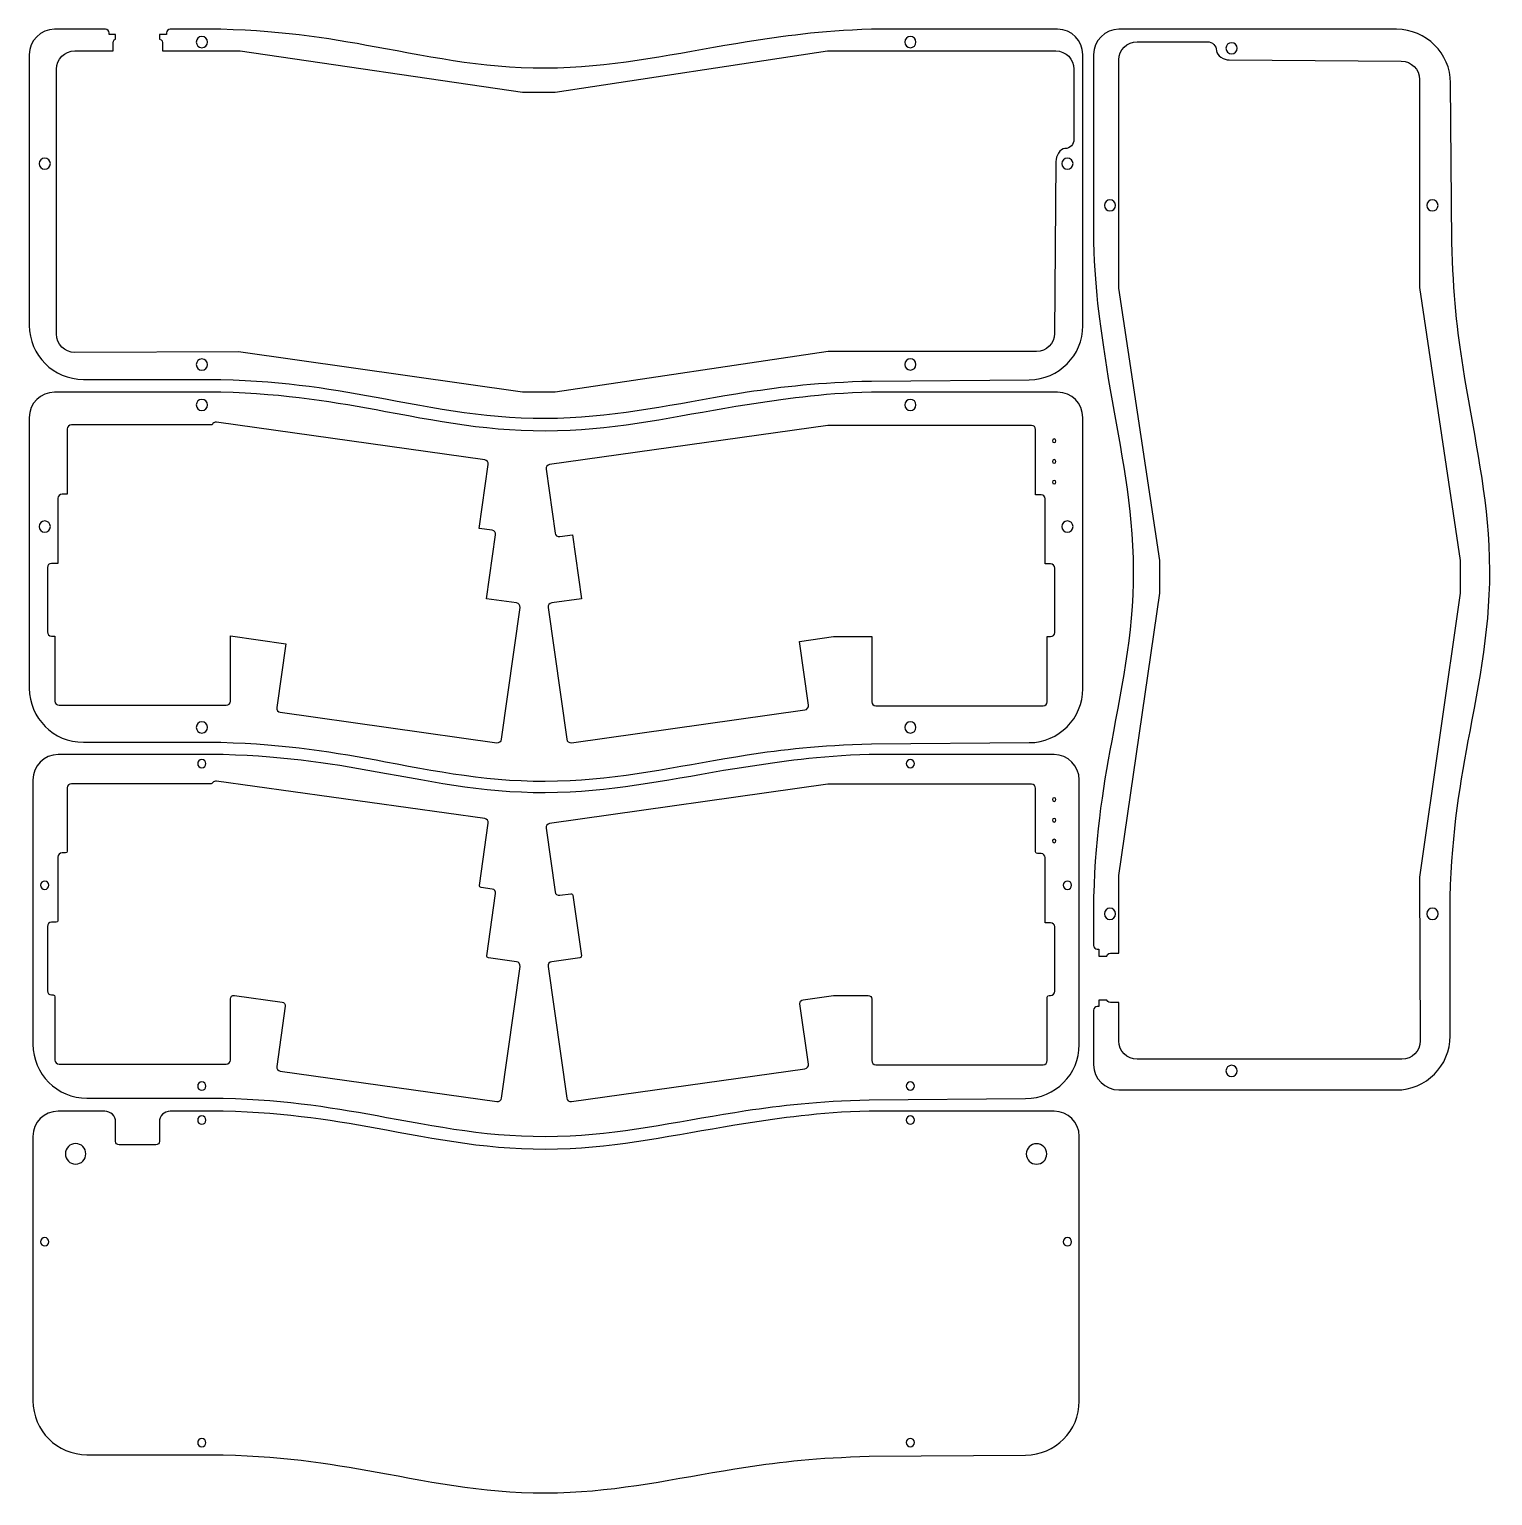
# Model space of a CAD drawing. Header units: millimetres. Extents: x 0 to 406, y -407 to 0.
import ezdxf

# ---------------------------------------------------------------- set-up
doc = ezdxf.new("R2010")
doc.units = ezdxf.units.MM
doc.header["$MEASUREMENT"] = 0
for name, color, linetype in [('bot 290.5', 7, 'Continuous'), ('mid 292.5', 7, 'Continuous'), ('Mid 294.5', 7, 'Continuous'), ('top 290.5', 7, 'Continuous'), ('top 292.5', 7, 'Continuous')]:
    doc.layers.add(name, color=color, linetype=linetype)

# ---------------------------------------------------------------- blocks, each defined once
blk = doc.blocks.new('block 3')
at = {"layer": 'top 290.5', "color": 7, "lineweight": 25, "true_color": 0xffffff}
blk.add_open_spline([(147.25, -240.46), (146.63, -240.55), (146.05, -240.11), (145.96, -239.49), (145.96, -239.49), (143.48, -221.79), (143.48, -221.79), (143.39, -221.17), (143.82, -220.6), (144.44, -220.51), (144.44, -220.51), (221.69, -209.63), (221.69, -209.63), (221.74, -209.62), (221.8, -209.62), (221.85, -209.62), (221.85, -209.62), (278.24, -209.62), (278.24, -209.62), (278.87, -209.62), (279.38, -210.12), (279.38, -210.75), (279.38, -210.75), (279.38, -228.36), (279.38, -228.36), (279.38, -228.63), (279.6, -228.86), (279.88, -228.86), (279.88, -228.86), (280.91, -228.86), (280.91, -228.86), (281.54, -228.86), (282.05, -229.36), (282.05, -229.99), (282.05, -229.99), (282.05, -248.1), (282.05, -248.1), (282.05, -248.1), (283.57, -248.1), (283.57, -248.1), (284.2, -248.1), (284.71, -248.61), (284.71, -249.23), (284.71, -249.23), (284.71, -267.11), (284.71, -267.11), (284.71, -267.74), (284.2, -268.25), (283.57, -268.25), (283.57, -268.25), (283.11, -268.25), (283.11, -268.25), (282.84, -268.25), (282.61, -268.47), (282.61, -268.75), (282.61, -268.75), (282.61, -286.35), (282.61, -286.35), (282.61, -286.98), (282.1, -287.49), (281.48, -287.49), (281.48, -287.49), (235.03, -287.49), (235.03, -287.49), (234.4, -287.49), (233.89, -286.98), (233.89, -286.35), (233.89, -286.35), (233.89, -269.25), (233.89, -269.25), (233.89, -268.7), (233.44, -268.25), (232.89, -268.25), (232.89, -268.25), (223.29, -268.25), (223.29, -268.25), (223.29, -268.25), (214.81, -269.44), (214.81, -269.44), (214.27, -269.52), (213.89, -270.02), (213.96, -270.57), (213.96, -270.57), (216.32, -287.32), (216.32, -287.32), (216.4, -287.94), (215.97, -288.51), (215.35, -288.6), (215.35, -288.6), (150.49, -297.72), (150.49, -297.72), (149.87, -297.81), (149.29, -297.37), (149.2, -296.75), (149.2, -296.75), (144.06, -260.18), (144.06, -260.18), (143.98, -259.56), (144.41, -258.99), (145.03, -258.9), (145.03, -258.9), (152.84, -257.8), (152.84, -257.8), (153.12, -257.76), (153.31, -257.51), (153.27, -257.24), (153.27, -257.24), (150.91, -240.45), (150.91, -240.45), (150.87, -240.18), (150.62, -239.99), (150.34, -240.03), (150.34, -240.03), (147.25, -240.46), (147.25, -240.46)], degree=3, knots=[0, 0, 0, 0, 1, 1, 1, 2, 2, 2, 3, 3, 3, 4, 4, 4, 5, 5, 5, 6, 6, 6, 7, 7, 7, 8, 8, 8, 9, 9, 9, 10, 10, 10, 11, 11, 11, 12, 12, 12, 13, 13, 13, 14, 14, 14, 15, 15, 15, 16, 16, 16, 17, 17, 17, 18, 18, 18, 19, 19, 19, 20, 20, 20, 21, 21, 21, 22, 22, 22, 23, 23, 23, 24, 24, 24, 25, 25, 25, 26, 26, 26, 27, 27, 27, 28, 28, 28, 29, 29, 29, 30, 30, 30, 31, 31, 31, 32, 32, 32, 33, 33, 33, 34, 34, 34, 35, 35, 35, 36, 36, 36, 37, 37, 37, 38, 38, 38, 38], dxfattribs=at)
blk = doc.blocks.new('block 4')
at = {"layer": 'top 290.5', "color": 7, "lineweight": 25, "true_color": 0xffffff}
blk.add_open_spline([(131.11, -296.75), (131.02, -297.37), (130.45, -297.81), (129.83, -297.72), (129.83, -297.72), (69.68, -289.27), (69.68, -289.27), (69.06, -289.18), (68.62, -288.6), (68.71, -287.98), (68.71, -287.98), (71.06, -271.23), (71.06, -271.23), (71.14, -270.69), (70.76, -270.18), (70.21, -270.1), (70.21, -270.1), (56.96, -268.24), (56.96, -268.24), (56.36, -268.16), (55.82, -268.62), (55.82, -269.23), (55.82, -269.23), (55.82, -286.2), (55.82, -286.2), (55.82, -286.83), (55.32, -287.33), (54.69, -287.33), (54.69, -287.33), (8.24, -287.33), (8.24, -287.33), (7.61, -287.33), (7.1, -286.83), (7.1, -286.2), (7.1, -286.2), (7.1, -268.6), (7.1, -268.6), (7.1, -268.32), (6.88, -268.1), (6.6, -268.1), (6.6, -268.1), (6.14, -268.1), (6.14, -268.1), (5.51, -268.1), (5.01, -267.59), (5.01, -266.96), (5.01, -266.96), (5.01, -249.08), (5.01, -249.08), (5.01, -248.45), (5.51, -247.95), (6.14, -247.95), (6.14, -247.95), (7.46, -247.95), (7.46, -247.95), (7.73, -247.95), (7.96, -247.72), (7.96, -247.45), (7.96, -247.45), (7.96, -229.84), (7.96, -229.84), (7.96, -229.21), (8.47, -228.7), (9.09, -228.7), (9.09, -228.7), (10.03, -228.7), (10.03, -228.7), (10.31, -228.7), (10.53, -228.48), (10.53, -228.2), (10.53, -228.2), (10.53, -210.6), (10.53, -210.6), (10.53, -209.97), (11.04, -209.46), (11.67, -209.46), (11.67, -209.46), (50.47, -209.46), (50.47, -209.46), (50.65, -209.46), (50.8, -209.37), (50.9, -209.23), (51.13, -208.86), (51.56, -208.66), (52.01, -208.72), (52.01, -208.72), (126.44, -219.17), (126.44, -219.17), (127.06, -219.25), (127.49, -219.83), (127.41, -220.45), (127.41, -220.45), (124.99, -237.71), (124.99, -237.71), (124.95, -237.99), (125.14, -238.24), (125.42, -238.28), (125.42, -238.28), (128.5, -238.71), (128.5, -238.71), (129.12, -238.8), (129.55, -239.37), (129.47, -239.99), (129.47, -239.99), (127.04, -257.24), (127.04, -257.24), (127.01, -257.51), (127.2, -257.76), (127.47, -257.8), (127.47, -257.8), (135.28, -258.9), (135.28, -258.9), (135.9, -258.99), (136.33, -259.56), (136.25, -260.19), (136.25, -260.19), (131.11, -296.75), (131.11, -296.75)], degree=3, knots=[0, 0, 0, 0, 1, 1, 1, 2, 2, 2, 3, 3, 3, 4, 4, 4, 5, 5, 5, 6, 6, 6, 7, 7, 7, 8, 8, 8, 9, 9, 9, 10, 10, 10, 11, 11, 11, 12, 12, 12, 13, 13, 13, 14, 14, 14, 15, 15, 15, 16, 16, 16, 17, 17, 17, 18, 18, 18, 19, 19, 19, 20, 20, 20, 21, 21, 21, 22, 22, 22, 23, 23, 23, 24, 24, 24, 25, 25, 25, 26, 26, 26, 27, 27, 27, 28, 28, 28, 29, 29, 29, 30, 30, 30, 31, 31, 31, 32, 32, 32, 33, 33, 33, 34, 34, 34, 35, 35, 35, 36, 36, 36, 37, 37, 37, 38, 38, 38, 39, 39, 39, 39], dxfattribs=at)
blk = doc.blocks.new('block 5')
at = {"layer": 'top 290.5', "color": 7, "lineweight": 25, "true_color": 0xffffff}
blk.add_open_spline([(284.05, -219.62), (284.05, -219.34), (284.28, -219.12), (284.55, -219.12), (284.83, -219.12), (285.05, -219.34), (285.05, -219.62), (285.05, -219.9), (284.83, -220.12), (284.55, -220.12), (284.28, -220.12), (284.05, -219.9), (284.05, -219.62), (284.05, -219.62), (284.05, -219.62), (284.05, -219.62)], degree=3, knots=[0, 0, 0, 0, 1, 1, 1, 2, 2, 2, 3, 3, 3, 4, 4, 4, 5, 5, 5, 5], dxfattribs=at)
blk = doc.blocks.new('block 6')
at = {"layer": 'top 290.5', "color": 7, "lineweight": 25, "true_color": 0xffffff}
blk.add_open_spline([(284.05, -213.87), (284.05, -213.59), (284.28, -213.37), (284.55, -213.37), (284.83, -213.37), (285.05, -213.59), (285.05, -213.87), (285.05, -214.15), (284.83, -214.37), (284.55, -214.37), (284.28, -214.37), (284.05, -214.15), (284.05, -213.87), (284.05, -213.87), (284.05, -213.87), (284.05, -213.87)], degree=3, knots=[0, 0, 0, 0, 1, 1, 1, 2, 2, 2, 3, 3, 3, 4, 4, 4, 5, 5, 5, 5], dxfattribs=at)
blk = doc.blocks.new('block 7')
at = {"layer": 'top 290.5', "color": 7, "lineweight": 25, "true_color": 0xffffff}
blk.add_open_spline([(284.05, -225.37), (284.05, -225.09), (284.28, -224.87), (284.55, -224.87), (284.83, -224.87), (285.05, -225.09), (285.05, -225.37), (285.05, -225.65), (284.83, -225.87), (284.55, -225.87), (284.28, -225.87), (284.05, -225.65), (284.05, -225.37), (284.05, -225.37), (284.05, -225.37), (284.05, -225.37)], degree=3, knots=[0, 0, 0, 0, 1, 1, 1, 2, 2, 2, 3, 3, 3, 4, 4, 4, 5, 5, 5, 5], dxfattribs=at)
blk = doc.blocks.new('block 2')
at = {"layer": 'top 290.5', "color": 7, "lineweight": 25, "true_color": 0xffffff}
blk.add_open_spline([(1, -208.4), (1, -204.53), (4.13, -201.4), (8, -201.4), (8, -201.4), (53.79, -201.4), (53.79, -201.4), (72.35, -201.9), (85.19, -204.13), (99.21, -206.71), (116.35, -209.86), (131.24, -212.76), (150.13, -211.81), (166.99, -210.97), (182.23, -207.4), (198.98, -204.84), (208.56, -203.37), (218.85, -201.75), (233.2, -201.4), (233.2, -201.4), (284.5, -201.4), (284.5, -201.4), (288.37, -201.4), (291.5, -204.53), (291.5, -208.4), (291.5, -208.4), (291.5, -281.91), (291.5, -281.91), (291.5, -290.15), (284.85, -296.84), (276.61, -296.91), (276.61, -296.91), (233.2, -297.24), (233.2, -297.24), (218.85, -297.59), (208.56, -298.77), (198.98, -300.24), (182.23, -302.79), (166.99, -306.37), (150.13, -307.21), (131.24, -308.16), (116.35, -305.26), (99.21, -302.11), (85.19, -299.53), (72.35, -297.3), (53.79, -296.79), (53.79, -296.79), (16, -296.79), (16, -296.79), (7.72, -296.79), (1, -290.08), (1, -281.79), (1, -281.79), (1, -208.4), (1, -208.4)], degree=3, knots=[0, 0, 0, 0, 1, 1, 1, 2, 2, 2, 3, 3, 3, 4, 4, 4, 5, 5, 5, 6, 6, 6, 7, 7, 7, 8, 8, 8, 9, 9, 9, 10, 10, 10, 11, 11, 11, 12, 12, 12, 13, 13, 13, 14, 14, 14, 15, 15, 15, 16, 16, 16, 17, 17, 17, 18, 18, 18, 18], dxfattribs=at)
at = {"layer": 'top 290.5'}
for name in ['block 4', 'block 3', 'block 6', 'block 5', 'block 7']:
    blk.add_blockref(name, (0, 0), dxfattribs=at)
blk = doc.blocks.new('block 9')
at = {"layer": 'top 292.5', "color": 7, "lineweight": 25, "true_color": 0xffffff}
blk.add_open_spline([(147.25, -140.83), (146.63, -140.91), (146.05, -140.48), (145.96, -139.86), (145.96, -139.86), (143.48, -122.16), (143.48, -122.16), (143.39, -121.54), (143.82, -120.96), (144.44, -120.87), (144.44, -120.87), (221.69, -109.99), (221.69, -109.99), (221.74, -109.99), (221.8, -109.98), (221.85, -109.98), (221.85, -109.98), (278.24, -109.98), (278.24, -109.98), (278.87, -109.98), (279.38, -110.49), (279.38, -111.12), (279.38, -111.12), (279.38, -129.22), (279.38, -129.22), (279.38, -129.22), (280.91, -129.22), (280.91, -129.22), (281.54, -129.22), (282.05, -129.73), (282.05, -130.36), (282.05, -130.36), (282.05, -148.46), (282.05, -148.46), (282.05, -148.46), (283.57, -148.46), (283.57, -148.46), (284.2, -148.46), (284.71, -148.97), (284.71, -149.6), (284.71, -149.6), (284.71, -167.48), (284.71, -167.48), (284.71, -168.1), (284.2, -168.61), (283.57, -168.61), (283.57, -168.61), (282.61, -168.61), (282.61, -168.61), (282.61, -168.61), (282.61, -186.72), (282.61, -186.72), (282.61, -187.34), (282.1, -187.85), (281.48, -187.85), (281.48, -187.85), (235.03, -187.85), (235.03, -187.85), (234.4, -187.85), (233.89, -187.34), (233.89, -186.72), (233.89, -186.72), (233.89, -168.61), (233.89, -168.61), (233.89, -168.61), (223.29, -168.61), (223.29, -168.61), (223.29, -168.61), (213.82, -169.94), (213.82, -169.94), (213.82, -169.94), (216.32, -187.68), (216.32, -187.68), (216.4, -188.31), (215.97, -188.88), (215.35, -188.97), (215.35, -188.97), (150.49, -198.08), (150.49, -198.08), (149.87, -198.17), (149.29, -197.74), (149.2, -197.12), (149.2, -197.12), (144.06, -160.55), (144.06, -160.55), (143.98, -159.93), (144.41, -159.35), (145.03, -159.27), (145.03, -159.27), (153.34, -158.1), (153.34, -158.1), (153.34, -158.1), (150.84, -140.32), (150.84, -140.32), (150.84, -140.32), (147.25, -140.83), (147.25, -140.83)], degree=3, knots=[0, 0, 0, 0, 1, 1, 1, 2, 2, 2, 3, 3, 3, 4, 4, 4, 5, 5, 5, 6, 6, 6, 7, 7, 7, 8, 8, 8, 9, 9, 9, 10, 10, 10, 11, 11, 11, 12, 12, 12, 13, 13, 13, 14, 14, 14, 15, 15, 15, 16, 16, 16, 17, 17, 17, 18, 18, 18, 19, 19, 19, 20, 20, 20, 21, 21, 21, 22, 22, 22, 23, 23, 23, 24, 24, 24, 25, 25, 25, 26, 26, 26, 27, 27, 27, 28, 28, 28, 29, 29, 29, 30, 30, 30, 31, 31, 31, 32, 32, 32, 32], dxfattribs=at)
blk = doc.blocks.new('block 10')
at = {"layer": 'top 292.5', "color": 7, "lineweight": 25, "true_color": 0xffffff}
blk.add_open_spline([(131.11, -197.12), (131.02, -197.74), (130.45, -198.17), (129.83, -198.08), (129.83, -198.08), (69.68, -189.63), (69.68, -189.63), (69.06, -189.54), (68.62, -188.97), (68.71, -188.35), (68.71, -188.35), (71.2, -170.61), (71.2, -170.61), (71.2, -170.61), (55.82, -168.45), (55.82, -168.45), (55.82, -168.45), (55.82, -186.56), (55.82, -186.56), (55.82, -187.19), (55.32, -187.7), (54.69, -187.7), (54.69, -187.7), (8.24, -187.7), (8.24, -187.7), (7.61, -187.7), (7.1, -187.19), (7.1, -186.56), (7.1, -186.56), (7.1, -168.46), (7.1, -168.46), (7.1, -168.46), (6.14, -168.46), (6.14, -168.46), (5.51, -168.46), (5.01, -167.95), (5.01, -167.32), (5.01, -167.32), (5.01, -149.45), (5.01, -149.45), (5.01, -148.82), (5.51, -148.31), (6.14, -148.31), (6.14, -148.31), (7.96, -148.31), (7.96, -148.31), (7.96, -148.31), (7.96, -130.21), (7.96, -130.21), (7.96, -129.58), (8.47, -129.07), (9.09, -129.07), (9.09, -129.07), (10.53, -129.07), (10.53, -129.07), (10.53, -129.07), (10.53, -110.97), (10.53, -110.97), (10.53, -110.34), (11.04, -109.83), (11.67, -109.83), (11.67, -109.83), (50.78, -109.83), (50.78, -109.83), (50.96, -109.32), (51.47, -109.01), (52.01, -109.09), (52.01, -109.09), (126.44, -119.53), (126.44, -119.53), (127.06, -119.62), (127.49, -120.2), (127.41, -120.82), (127.41, -120.82), (124.92, -138.57), (124.92, -138.57), (124.92, -138.57), (128.5, -139.08), (128.5, -139.08), (129.12, -139.16), (129.55, -139.74), (129.47, -140.36), (129.47, -140.36), (126.97, -158.1), (126.97, -158.1), (126.97, -158.1), (135.28, -159.27), (135.28, -159.27), (135.9, -159.36), (136.33, -159.93), (136.25, -160.55), (136.25, -160.55), (131.11, -197.12), (131.11, -197.12)], degree=3, knots=[0, 0, 0, 0, 1, 1, 1, 2, 2, 2, 3, 3, 3, 4, 4, 4, 5, 5, 5, 6, 6, 6, 7, 7, 7, 8, 8, 8, 9, 9, 9, 10, 10, 10, 11, 11, 11, 12, 12, 12, 13, 13, 13, 14, 14, 14, 15, 15, 15, 16, 16, 16, 17, 17, 17, 18, 18, 18, 19, 19, 19, 20, 20, 20, 21, 21, 21, 22, 22, 22, 23, 23, 23, 24, 24, 24, 25, 25, 25, 26, 26, 26, 27, 27, 27, 28, 28, 28, 29, 29, 29, 30, 30, 30, 31, 31, 31, 31], dxfattribs=at)
blk = doc.blocks.new('block 11')
at = {"layer": 'top 292.5', "color": 7, "lineweight": 25, "true_color": 0xffffff}
blk.add_open_spline([(284.05, -119.99), (284.05, -119.71), (284.28, -119.49), (284.55, -119.49), (284.83, -119.49), (285.05, -119.71), (285.05, -119.99), (285.05, -120.26), (284.83, -120.49), (284.55, -120.49), (284.28, -120.49), (284.05, -120.26), (284.05, -119.99), (284.05, -119.99), (284.05, -119.99), (284.05, -119.99)], degree=3, knots=[0, 0, 0, 0, 1, 1, 1, 2, 2, 2, 3, 3, 3, 4, 4, 4, 5, 5, 5, 5], dxfattribs=at)
blk = doc.blocks.new('block 12')
at = {"layer": 'top 292.5', "color": 7, "lineweight": 25, "true_color": 0xffffff}
blk.add_open_spline([(284.05, -114.24), (284.05, -113.96), (284.28, -113.74), (284.55, -113.74), (284.83, -113.74), (285.05, -113.96), (285.05, -114.24), (285.05, -114.51), (284.83, -114.74), (284.55, -114.74), (284.28, -114.74), (284.05, -114.51), (284.05, -114.24), (284.05, -114.24), (284.05, -114.24), (284.05, -114.24)], degree=3, knots=[0, 0, 0, 0, 1, 1, 1, 2, 2, 2, 3, 3, 3, 4, 4, 4, 5, 5, 5, 5], dxfattribs=at)
blk = doc.blocks.new('block 13')
at = {"layer": 'top 292.5', "color": 7, "lineweight": 25, "true_color": 0xffffff}
blk.add_open_spline([(284.05, -125.74), (284.05, -125.46), (284.28, -125.24), (284.55, -125.24), (284.83, -125.24), (285.05, -125.46), (285.05, -125.74), (285.05, -126.01), (284.83, -126.24), (284.55, -126.24), (284.28, -126.24), (284.05, -126.01), (284.05, -125.74), (284.05, -125.74), (284.05, -125.74), (284.05, -125.74)], degree=3, knots=[0, 0, 0, 0, 1, 1, 1, 2, 2, 2, 3, 3, 3, 4, 4, 4, 5, 5, 5, 5], dxfattribs=at)
blk = doc.blocks.new('block 8')
at = {"layer": 'top 292.5', "color": 7, "lineweight": 25, "true_color": 0xffffff}
blk.add_open_spline([(0, -107.76), (0, -103.9), (3.13, -100.76), (7, -100.76), (7, -100.76), (53.15, -100.76), (53.15, -100.76), (71.85, -101.27), (84.77, -103.55), (98.89, -106.17), (116.15, -109.38), (131.14, -112.34), (150.16, -111.38), (167.13, -110.52), (182.48, -106.88), (199.34, -104.27), (208.99, -102.78), (219.35, -101.12), (233.8, -100.76), (233.8, -100.76), (285.5, -100.76), (285.5, -100.76), (289.37, -100.76), (292.5, -103.9), (292.5, -107.76), (292.5, -107.76), (292.5, -183.08), (292.5, -183.08), (292.5, -191.31), (285.85, -198.01), (277.61, -198.07), (277.61, -198.07), (233.8, -198.41), (233.8, -198.41), (219.35, -198.77), (208.99, -199.97), (199.34, -201.47), (182.48, -204.07), (167.13, -207.71), (150.16, -208.58), (131.14, -209.54), (116.15, -206.58), (98.89, -203.37), (84.77, -200.75), (71.85, -198.47), (53.15, -197.96), (53.15, -197.96), (15, -197.96), (15, -197.96), (6.72, -197.96), (0, -191.25), (0, -182.96), (0, -182.96), (0, -107.76), (0, -107.76)], degree=3, knots=[0, 0, 0, 0, 1, 1, 1, 2, 2, 2, 3, 3, 3, 4, 4, 4, 5, 5, 5, 6, 6, 6, 7, 7, 7, 8, 8, 8, 9, 9, 9, 10, 10, 10, 11, 11, 11, 12, 12, 12, 13, 13, 13, 14, 14, 14, 15, 15, 15, 16, 16, 16, 17, 17, 17, 18, 18, 18, 18], dxfattribs=at)
at = {"layer": 'top 292.5'}
for name in ['block 10', 'block 9', 'block 12', 'block 11', 'block 13']:
    blk.add_blockref(name, (0, 0), dxfattribs=at)
blk = doc.blocks.new('block 14')
at = {"layer": 'mid 292.5', "color": 7, "lineweight": 25, "true_color": 0xffffff}
blk.add_lwpolyline([(58.06, -89.51), (58.06, -89.51)], dxfattribs=at)
blk = doc.blocks.new('block 15')
at = {"layer": 'Mid 294.5', "color": 7, "lineweight": 25, "true_color": 0xffffff}
blk.add_lwpolyline([(386.01, -235.44), (386.01, -235.44)], dxfattribs=at)

msp = doc.modelspace()

# ---------------------------------------------------------------- linework, layer by layer
at = {"layer": 'bot 290.5', "color": 7, "lineweight": 25, "true_color": 0xffffff}
for points, knots in [([(23.94, -303.39), (23.94, -303.39), (23.94, -308.77), (23.94, -308.77), (23.94, -309.32), (24.39, -309.77), (24.94, -309.77), (24.94, -309.77), (35.11, -309.77), (35.11, -309.77), (35.67, -309.77), (36.11, -309.32), (36.11, -308.77), (36.11, -308.77), (36.11, -303.39), (36.11, -303.39), (36.11, -301.74), (37.46, -300.39), (39.11, -300.39), (39.11, -300.39), (53.79, -300.39), (53.79, -300.39), (72.35, -300.89), (85.19, -303.13), (99.21, -305.7), (116.35, -308.85), (131.24, -311.76), (150.13, -310.81), (166.99, -309.97), (182.23, -306.39), (198.98, -303.83), (208.56, -302.37), (218.85, -300.74), (233.2, -300.39), (233.2, -300.39), (284.5, -300.39), (284.5, -300.39), (288.37, -300.39), (291.5, -303.53), (291.5, -307.39), (291.5, -307.39), (291.5, -380.9), (291.5, -380.9), (291.5, -389.14), (284.85, -395.84), (276.61, -395.9), (276.61, -395.9), (233.2, -396.23), (233.2, -396.23), (218.85, -396.58), (208.56, -397.77), (198.98, -399.23), (182.23, -401.79), (166.99, -405.36), (150.13, -406.21), (131.24, -407.16), (116.35, -404.25), (99.21, -401.1), (85.19, -398.53), (72.35, -396.29), (53.79, -395.79), (53.79, -395.79), (16, -395.79), (16, -395.79), (7.72, -395.79), (1, -389.08), (1, -380.79), (1, -380.79), (1, -307.39), (1, -307.39), (1, -303.53), (4.13, -300.39), (8, -300.39), (8, -300.39), (20.94, -300.39), (20.94, -300.39), (22.6, -300.39), (23.94, -301.74), (23.94, -303.39)], [0, 0, 0, 0, 1, 1, 1, 2, 2, 2, 3, 3, 3, 4, 4, 4, 5, 5, 5, 6, 6, 6, 7, 7, 7, 8, 8, 8, 9, 9, 9, 10, 10, 10, 11, 11, 11, 12, 12, 12, 13, 13, 13, 14, 14, 14, 15, 15, 15, 16, 16, 16, 17, 17, 17, 18, 18, 18, 19, 19, 19, 20, 20, 20, 21, 21, 21, 22, 22, 22, 23, 23, 23, 24, 24, 24, 25, 25, 25, 26, 26, 26, 26]), ([(49.05, -302.89), (49.05, -303.53), (48.53, -304.04), (47.89, -304.04), (47.26, -304.04), (46.74, -303.53), (46.74, -302.89), (46.74, -302.25), (47.26, -301.73), (47.89, -301.73), (48.53, -301.73), (49.05, -302.25), (49.05, -302.89)], [0, 0, 0, 0, 1, 1, 1, 2, 2, 2, 3, 3, 3, 4, 4, 4, 4]), ([(245.76, -302.89), (245.76, -303.53), (245.25, -304.04), (244.61, -304.04), (243.97, -304.04), (243.45, -303.53), (243.45, -302.89), (243.45, -302.25), (243.97, -301.73), (244.61, -301.73), (245.25, -301.73), (245.76, -302.25), (245.76, -302.89)], [0, 0, 0, 0, 1, 1, 1, 2, 2, 2, 3, 3, 3, 4, 4, 4, 4]), ([(5.43, -336.65), (5.43, -337.29), (4.91, -337.8), (4.27, -337.8), (3.63, -337.8), (3.12, -337.29), (3.12, -336.65), (3.12, -336.01), (3.63, -335.49), (4.27, -335.49), (4.91, -335.49), (5.43, -336.01), (5.43, -336.65)], [0, 0, 0, 0, 1, 1, 1, 2, 2, 2, 3, 3, 3, 4, 4, 4, 4]), ([(289.38, -336.65), (289.38, -337.29), (288.87, -337.8), (288.23, -337.8), (287.59, -337.8), (287.07, -337.29), (287.07, -336.65), (287.07, -336.01), (287.59, -335.49), (288.23, -335.49), (288.87, -335.49), (289.38, -336.01), (289.38, -336.65)], [0, 0, 0, 0, 1, 1, 1, 2, 2, 2, 3, 3, 3, 4, 4, 4, 4]), ([(49.05, -392.44), (49.05, -393.08), (48.53, -393.59), (47.89, -393.59), (47.26, -393.59), (46.74, -393.08), (46.74, -392.44), (46.74, -391.8), (47.26, -391.28), (47.89, -391.28), (48.53, -391.28), (49.05, -391.8), (49.05, -392.44)], [0, 0, 0, 0, 1, 1, 1, 2, 2, 2, 3, 3, 3, 4, 4, 4, 4]), ([(245.76, -392.41), (245.76, -393.05), (245.25, -393.57), (244.61, -393.57), (243.97, -393.57), (243.45, -393.05), (243.45, -392.41), (243.45, -391.77), (243.97, -391.26), (244.61, -391.26), (245.25, -391.26), (245.76, -391.77), (245.76, -392.41)], [0, 0, 0, 0, 1, 1, 1, 2, 2, 2, 3, 3, 3, 4, 4, 4, 4])]:
    msp.add_open_spline(points, degree=3, knots=knots, dxfattribs=at)
at = {"layer": 'mid 292.5', "color": 7, "lineweight": 25, "true_color": 0xffffff}
for points, knots in [([(22.15, -1), (22.15, -1), (22.15, -1.43), (22.15, -1.43), (22.15, -1.43), (23.94, -1.43), (23.94, -1.43), (23.94, -1.43), (23.94, -2.71), (23.94, -2.71), (23.18, -2.84), (23.3, -3.5), (23.3, -4.28), (23.3, -4.28), (23.3, -5.98), (23.3, -5.98), (23.3, -5.98), (23.3, -6), (23.3, -6), (23.3, -6), (12.59, -6), (12.59, -6), (9.81, -6), (7.55, -8.28), (7.55, -11.1), (7.55, -11.1), (7.55, -84.59), (7.55, -84.59), (7.55, -87.42), (9.82, -89.71), (12.61, -89.7), (12.61, -89.7), (58.06, -89.51), (58.06, -89.51), (58.06, -89.51), (136.97, -100.75), (136.97, -100.75), (136.97, -100.75), (146.03, -100.75), (146.03, -100.75), (146.03, -100.75), (221.82, -89.5), (221.82, -89.5), (221.82, -89.5), (279.61, -89.5), (279.61, -89.5), (282.38, -89.5), (284.63, -87.24), (284.65, -84.43), (284.65, -84.43), (285, -36.67), (285, -36.67), (285.01, -35.27), (286.15, -33.1), (287.54, -33.1), (288.93, -33.1), (290.05, -31.95), (290.05, -30.54), (290.05, -30.54), (290.05, -11.1), (290.05, -11.1), (290.05, -8.28), (287.8, -6), (285.02, -6), (285.02, -6), (221.61, -6), (221.61, -6), (221.61, -6), (146.03, -17.42), (146.03, -17.42), (146.03, -17.42), (141.15, -17.42), (141.15, -17.42), (141.15, -17.42), (136.97, -17.42), (136.97, -17.42), (136.97, -17.42), (58.56, -6), (58.56, -6), (58.56, -6), (37.01, -6), (37.01, -6), (37.01, -6), (37.01, -5.98), (37.01, -5.98), (37.01, -5.98), (37.01, -4.28), (37.01, -4.28), (37.01, -3.48), (36.9, -2.81), (36.11, -2.7), (36.11, -2.7), (36.11, -1.43), (36.11, -1.43), (36.11, -1.43), (38.11, -1.43), (38.11, -1.43), (38.11, -1.43), (38.11, -1), (38.11, -1), (38.11, -0.45), (38.56, 0), (39.11, 0), (39.11, 0), (53.15, 0), (53.15, 0), (71.85, -0.51), (84.77, -2.79), (98.89, -5.41), (116.15, -8.62), (131.14, -11.58), (150.16, -10.62), (167.13, -9.75), (182.48, -6.11), (199.34, -3.51), (208.99, -2.01), (219.35, -0.36), (233.8, 0), (233.8, 0), (285.5, 0), (285.5, 0), (289.37, 0), (292.5, -3.13), (292.5, -7), (292.5, -7), (292.5, -82.31), (292.5, -82.31), (292.5, -90.55), (285.85, -97.25), (277.61, -97.31), (277.61, -97.31), (233.8, -97.65), (233.8, -97.65), (219.35, -98.01), (208.99, -99.21), (199.34, -100.7), (182.48, -103.31), (167.13, -106.95), (150.16, -107.81), (131.14, -108.78), (116.15, -105.82), (98.89, -102.61), (84.77, -99.99), (71.85, -97.71), (53.15, -97.2), (53.15, -97.2), (15, -97.2), (15, -97.2), (6.72, -97.2), (0, -90.48), (0, -82.2), (0, -82.2), (0, -7), (0, -7), (0, -3.13), (3.13, 0), (7, 0), (7, 0), (21.15, 0), (21.15, 0), (21.71, 0), (22.15, -0.45), (22.15, -1)], [0, 0, 0, 0, 1, 1, 1, 2, 2, 2, 3, 3, 3, 4, 4, 4, 5, 5, 5, 6, 6, 6, 7, 7, 7, 8, 8, 8, 9, 9, 9, 10, 10, 10, 11, 11, 11, 12, 12, 12, 13, 13, 13, 14, 14, 14, 15, 15, 15, 16, 16, 16, 17, 17, 17, 18, 18, 18, 19, 19, 19, 20, 20, 20, 21, 21, 21, 22, 22, 22, 23, 23, 23, 24, 24, 24, 25, 25, 25, 26, 26, 26, 27, 27, 27, 28, 28, 28, 29, 29, 29, 30, 30, 30, 31, 31, 31, 32, 32, 32, 33, 33, 33, 34, 34, 34, 35, 35, 35, 36, 36, 36, 37, 37, 37, 38, 38, 38, 39, 39, 39, 40, 40, 40, 41, 41, 41, 42, 42, 42, 43, 43, 43, 44, 44, 44, 45, 45, 45, 46, 46, 46, 47, 47, 47, 48, 48, 48, 49, 49, 49, 50, 50, 50, 51, 51, 51, 52, 52, 52, 53, 53, 53, 54, 54, 54, 54]), ([(49.46, -3.54), (49.46, -4.4), (48.76, -5.1), (47.9, -5.1), (47.04, -5.1), (46.34, -4.4), (46.34, -3.54), (46.34, -2.68), (47.04, -1.98), (47.9, -1.98), (48.76, -1.98), (49.46, -2.68), (49.46, -3.54)], [0, 0, 0, 0, 1, 1, 1, 2, 2, 2, 3, 3, 3, 4, 4, 4, 4]), ([(246.18, -3.54), (246.18, -4.4), (245.48, -5.1), (244.62, -5.1), (243.75, -5.1), (243.06, -4.4), (243.06, -3.54), (243.06, -2.68), (243.75, -1.98), (244.62, -1.98), (245.48, -1.98), (246.18, -2.68), (246.18, -3.54)], [0, 0, 0, 0, 1, 1, 1, 2, 2, 2, 3, 3, 3, 4, 4, 4, 4]), ([(5.84, -37.3), (5.84, -38.16), (5.14, -38.86), (4.28, -38.86), (3.42, -38.86), (2.72, -38.16), (2.72, -37.3), (2.72, -36.44), (3.42, -35.74), (4.28, -35.74), (5.14, -35.74), (5.84, -36.44), (5.84, -37.3)], [0, 0, 0, 0, 1, 1, 1, 2, 2, 2, 3, 3, 3, 4, 4, 4, 4]), ([(289.79, -37.3), (289.79, -38.16), (289.1, -38.86), (288.23, -38.86), (287.37, -38.86), (286.67, -38.16), (286.67, -37.3), (286.67, -36.44), (287.37, -35.74), (288.23, -35.74), (289.1, -35.74), (289.79, -36.44), (289.79, -37.3)], [0, 0, 0, 0, 1, 1, 1, 2, 2, 2, 3, 3, 3, 4, 4, 4, 4]), ([(49.46, -93.09), (49.46, -93.95), (48.76, -94.65), (47.9, -94.65), (47.04, -94.65), (46.34, -93.95), (46.34, -93.09), (46.34, -92.23), (47.04, -91.53), (47.9, -91.53), (48.76, -91.53), (49.46, -92.23), (49.46, -93.09)], [0, 0, 0, 0, 1, 1, 1, 2, 2, 2, 3, 3, 3, 4, 4, 4, 4]), ([(246.18, -93.07), (246.18, -93.93), (245.48, -94.62), (244.62, -94.62), (243.75, -94.62), (243.06, -93.93), (243.06, -93.07), (243.06, -92.2), (243.75, -91.51), (244.62, -91.51), (245.48, -91.51), (246.18, -92.2), (246.18, -93.07)], [0, 0, 0, 0, 1, 1, 1, 2, 2, 2, 3, 3, 3, 4, 4, 4, 4])]:
    msp.add_open_spline(points, degree=3, knots=knots, dxfattribs=at)
at = {"layer": 'Mid 294.5', "color": 7, "lineweight": 25, "true_color": 0xffffff}
for points, knots in [([(295.5, -272.35), (295.5, -271.79), (295.95, -271.35), (296.5, -271.35), (296.5, -271.35), (296.93, -271.35), (296.93, -271.35), (296.93, -271.35), (296.93, -269.56), (296.93, -269.56), (296.93, -269.56), (299.21, -269.56), (299.21, -269.56), (299.34, -270.32), (300, -270.2), (300.78, -270.2), (300.78, -270.2), (302.48, -270.2), (302.48, -270.2), (302.48, -270.2), (302.5, -270.2), (302.5, -270.2), (302.5, -270.2), (302.5, -280.91), (302.5, -280.91), (302.5, -283.69), (304.78, -285.95), (307.6, -285.95), (307.6, -285.95), (381.09, -285.95), (381.09, -285.95), (383.92, -285.95), (386.21, -283.68), (386.2, -280.89), (386.2, -280.89), (386.01, -235.44), (386.01, -235.44), (386.01, -235.44), (397.25, -156.53), (397.25, -156.53), (397.25, -156.53), (397.25, -147.47), (397.25, -147.47), (397.25, -147.47), (386, -71.68), (386, -71.68), (386, -71.68), (386, -13.89), (386, -13.89), (386, -11.12), (383.74, -8.87), (380.93, -8.85), (380.93, -8.85), (333.17, -8.5), (333.17, -8.5), (331.77, -8.49), (329.6, -7.35), (329.6, -5.96), (329.6, -4.57), (328.45, -3.45), (327.04, -3.45), (327.04, -3.45), (307.6, -3.45), (307.6, -3.45), (304.78, -3.45), (302.5, -5.7), (302.5, -8.48), (302.5, -8.48), (302.5, -71.89), (302.5, -71.89), (302.5, -71.89), (313.92, -147.47), (313.92, -147.47), (313.92, -147.47), (313.92, -152.35), (313.92, -152.35), (313.92, -152.35), (313.92, -156.53), (313.92, -156.53), (313.92, -156.53), (302.5, -234.94), (302.5, -234.94), (302.5, -234.94), (302.5, -256.49), (302.5, -256.49), (302.5, -256.49), (302.48, -256.49), (302.48, -256.49), (302.48, -256.49), (300.78, -256.49), (300.78, -256.49), (299.98, -256.49), (299.31, -256.6), (299.2, -257.39), (299.2, -257.39), (296.93, -257.39), (296.93, -257.39), (296.93, -257.39), (296.93, -255.39), (296.93, -255.39), (296.93, -255.39), (296.5, -255.39), (296.5, -255.39), (295.95, -255.39), (295.5, -254.94), (295.5, -254.39), (295.5, -254.39), (295.5, -240.99), (295.5, -240.99), (296.02, -222.16), (298.34, -209.15), (301.01, -194.93), (304.28, -177.56), (307.3, -162.46), (306.31, -143.31), (305.43, -126.23), (301.73, -110.77), (299.07, -93.79), (297.55, -84.08), (295.86, -73.65), (295.5, -59.1), (295.5, -59.1), (295.5, -7), (295.5, -7), (295.5, -3.13), (298.63, 0), (302.5, 0), (302.5, 0), (379.61, 0), (379.61, 0), (387.85, 0), (394.55, -6.65), (394.61, -14.88), (394.61, -14.88), (394.96, -59.1), (394.96, -59.1), (395.32, -73.65), (396.55, -84.08), (398.07, -93.79), (400.73, -110.77), (404.43, -126.23), (405.31, -143.31), (406.29, -162.46), (403.28, -177.56), (400.01, -194.93), (397.34, -209.15), (395.02, -222.16), (394.5, -240.99), (394.5, -240.99), (394.5, -279.5), (394.5, -279.5), (394.5, -287.78), (387.78, -294.5), (379.5, -294.5), (379.5, -294.5), (302.5, -294.5), (302.5, -294.5), (298.63, -294.5), (295.5, -291.37), (295.5, -287.5), (295.5, -287.5), (295.5, -272.35), (295.5, -272.35)], [0, 0, 0, 0, 1, 1, 1, 2, 2, 2, 3, 3, 3, 4, 4, 4, 5, 5, 5, 6, 6, 6, 7, 7, 7, 8, 8, 8, 9, 9, 9, 10, 10, 10, 11, 11, 11, 12, 12, 12, 13, 13, 13, 14, 14, 14, 15, 15, 15, 16, 16, 16, 17, 17, 17, 18, 18, 18, 19, 19, 19, 20, 20, 20, 21, 21, 21, 22, 22, 22, 23, 23, 23, 24, 24, 24, 25, 25, 25, 26, 26, 26, 27, 27, 27, 28, 28, 28, 29, 29, 29, 30, 30, 30, 31, 31, 31, 32, 32, 32, 33, 33, 33, 34, 34, 34, 35, 35, 35, 36, 36, 36, 37, 37, 37, 38, 38, 38, 39, 39, 39, 40, 40, 40, 41, 41, 41, 42, 42, 42, 43, 43, 43, 44, 44, 44, 45, 45, 45, 46, 46, 46, 47, 47, 47, 48, 48, 48, 49, 49, 49, 50, 50, 50, 51, 51, 51, 52, 52, 52, 53, 53, 53, 54, 54, 54, 54]), ([(333.8, -3.71), (334.66, -3.71), (335.36, -4.4), (335.36, -5.27), (335.36, -6.13), (334.66, -6.83), (333.8, -6.83), (332.94, -6.83), (332.24, -6.13), (332.24, -5.27), (332.24, -4.4), (332.94, -3.71), (333.8, -3.71)], [0, 0, 0, 0, 1, 1, 1, 2, 2, 2, 3, 3, 3, 4, 4, 4, 4]), ([(300.04, -47.32), (300.9, -47.32), (301.6, -48.02), (301.6, -48.88), (301.6, -49.75), (300.9, -50.44), (300.04, -50.44), (299.18, -50.44), (298.48, -49.75), (298.48, -48.88), (298.48, -48.02), (299.18, -47.32), (300.04, -47.32)], [0, 0, 0, 0, 1, 1, 1, 2, 2, 2, 3, 3, 3, 4, 4, 4, 4]), ([(389.57, -47.32), (390.43, -47.32), (391.12, -48.02), (391.12, -48.88), (391.12, -49.75), (390.43, -50.44), (389.57, -50.44), (388.7, -50.44), (388.01, -49.75), (388.01, -48.88), (388.01, -48.02), (388.7, -47.32), (389.57, -47.32)], [0, 0, 0, 0, 1, 1, 1, 2, 2, 2, 3, 3, 3, 4, 4, 4, 4]), ([(300.04, -244.04), (300.9, -244.04), (301.6, -244.74), (301.6, -245.6), (301.6, -246.46), (300.9, -247.16), (300.04, -247.16), (299.18, -247.16), (298.48, -246.46), (298.48, -245.6), (298.48, -244.74), (299.18, -244.04), (300.04, -244.04)], [0, 0, 0, 0, 1, 1, 1, 2, 2, 2, 3, 3, 3, 4, 4, 4, 4]), ([(389.59, -244.04), (390.45, -244.04), (391.15, -244.74), (391.15, -245.6), (391.15, -246.46), (390.45, -247.16), (389.59, -247.16), (388.73, -247.16), (388.03, -246.46), (388.03, -245.6), (388.03, -244.74), (388.73, -244.04), (389.59, -244.04)], [0, 0, 0, 0, 1, 1, 1, 2, 2, 2, 3, 3, 3, 4, 4, 4, 4]), ([(333.8, -287.66), (334.66, -287.66), (335.36, -288.36), (335.36, -289.22), (335.36, -290.08), (334.66, -290.78), (333.8, -290.78), (332.94, -290.78), (332.24, -290.08), (332.24, -289.22), (332.24, -288.36), (332.94, -287.66), (333.8, -287.66)], [0, 0, 0, 0, 1, 1, 1, 2, 2, 2, 3, 3, 3, 4, 4, 4, 4])]:
    msp.add_open_spline(points, degree=3, knots=knots, dxfattribs=at)
at = {"layer": 'top 290.5', "color": 7, "lineweight": 25, "true_color": 0xffffff}
for points in [[(49.05, -203.89), (49.05, -204.53), (48.53, -205.05), (47.89, -205.05), (47.26, -205.05), (46.74, -204.53), (46.74, -203.89), (46.74, -203.25), (47.26, -202.74), (47.89, -202.74), (48.53, -202.74), (49.05, -203.25), (49.05, -203.89)], [(245.76, -203.89), (245.76, -204.53), (245.25, -205.05), (244.61, -205.05), (243.97, -205.05), (243.45, -204.53), (243.45, -203.89), (243.45, -203.25), (243.97, -202.74), (244.61, -202.74), (245.25, -202.74), (245.76, -203.25), (245.76, -203.89)], [(5.43, -237.65), (5.43, -238.29), (4.91, -238.81), (4.27, -238.81), (3.63, -238.81), (3.12, -238.29), (3.12, -237.65), (3.12, -237.01), (3.63, -236.5), (4.27, -236.5), (4.91, -236.5), (5.43, -237.01), (5.43, -237.65)], [(289.38, -237.65), (289.38, -238.29), (288.87, -238.81), (288.23, -238.81), (287.59, -238.81), (287.07, -238.29), (287.07, -237.65), (287.07, -237.01), (287.59, -236.5), (288.23, -236.5), (288.87, -236.5), (289.38, -237.01), (289.38, -237.65)], [(49.05, -293.44), (49.05, -294.08), (48.53, -294.6), (47.89, -294.6), (47.26, -294.6), (46.74, -294.08), (46.74, -293.44), (46.74, -292.8), (47.26, -292.29), (47.89, -292.29), (48.53, -292.29), (49.05, -292.8), (49.05, -293.44)], [(245.76, -293.42), (245.76, -294.05), (245.25, -294.57), (244.61, -294.57), (243.97, -294.57), (243.45, -294.05), (243.45, -293.42), (243.45, -292.78), (243.97, -292.26), (244.61, -292.26), (245.25, -292.26), (245.76, -292.78), (245.76, -293.42)]]:
    msp.add_open_spline(points, degree=3, knots=[0, 0, 0, 0, 1, 1, 1, 2, 2, 2, 3, 3, 3, 4, 4, 4, 4], dxfattribs=at)
at = {"layer": 'top 292.5', "color": 7, "lineweight": 25, "true_color": 0xffffff}
for points in [[(49.46, -104.3), (49.46, -105.16), (48.76, -105.86), (47.9, -105.86), (47.04, -105.86), (46.34, -105.16), (46.34, -104.3), (46.34, -103.44), (47.04, -102.74), (47.9, -102.74), (48.76, -102.74), (49.46, -103.44), (49.46, -104.3)], [(246.18, -104.3), (246.18, -105.16), (245.48, -105.86), (244.62, -105.86), (243.75, -105.86), (243.06, -105.16), (243.06, -104.3), (243.06, -103.44), (243.75, -102.74), (244.62, -102.74), (245.48, -102.74), (246.18, -103.44), (246.18, -104.3)], [(5.84, -138.06), (5.84, -138.93), (5.14, -139.62), (4.28, -139.62), (3.42, -139.62), (2.72, -138.93), (2.72, -138.06), (2.72, -137.2), (3.42, -136.5), (4.28, -136.5), (5.14, -136.5), (5.84, -137.2), (5.84, -138.06)], [(289.79, -138.06), (289.79, -138.93), (289.1, -139.62), (288.23, -139.62), (287.37, -139.62), (286.67, -138.93), (286.67, -138.06), (286.67, -137.2), (287.37, -136.5), (288.23, -136.5), (289.1, -136.5), (289.79, -137.2), (289.79, -138.06)], [(49.46, -193.85), (49.46, -194.71), (48.76, -195.41), (47.9, -195.41), (47.04, -195.41), (46.34, -194.71), (46.34, -193.85), (46.34, -192.99), (47.04, -192.29), (47.9, -192.29), (48.76, -192.29), (49.46, -192.99), (49.46, -193.85)], [(246.18, -193.83), (246.18, -194.69), (245.48, -195.39), (244.62, -195.39), (243.75, -195.39), (243.06, -194.69), (243.06, -193.83), (243.06, -192.97), (243.75, -192.27), (244.62, -192.27), (245.48, -192.27), (246.18, -192.97), (246.18, -193.83)], [(15.7, -312.24), (15.7, -313.82), (14.42, -315.09), (12.85, -315.09), (11.28, -315.09), (10, -313.82), (10, -312.24), (10, -310.67), (11.28, -309.39), (12.85, -309.39), (14.42, -309.39), (15.7, -310.67), (15.7, -312.24)], [(282.5, -312.27), (282.5, -313.84), (281.22, -315.12), (279.65, -315.12), (278.08, -315.12), (276.8, -313.84), (276.8, -312.27), (276.8, -310.69), (278.08, -309.42), (279.65, -309.42), (281.22, -309.42), (282.5, -310.69), (282.5, -312.27)]]:
    msp.add_open_spline(points, degree=3, knots=[0, 0, 0, 0, 1, 1, 1, 2, 2, 2, 3, 3, 3, 4, 4, 4, 4], dxfattribs=at)

# ---------------------------------------------------------------- block references
at = {"layer": 'mid 292.5'}
msp.add_blockref('block 14', (0, 0), dxfattribs=at)
at = {"layer": 'Mid 294.5'}
msp.add_blockref('block 15', (0, 0), dxfattribs=at)
at = {"layer": 'top 290.5'}
msp.add_blockref('block 2', (0, 0), dxfattribs=at)
at = {"layer": 'top 292.5'}
msp.add_blockref('block 8', (0, 0), dxfattribs=at)

doc.saveas('drawing.dxf')
